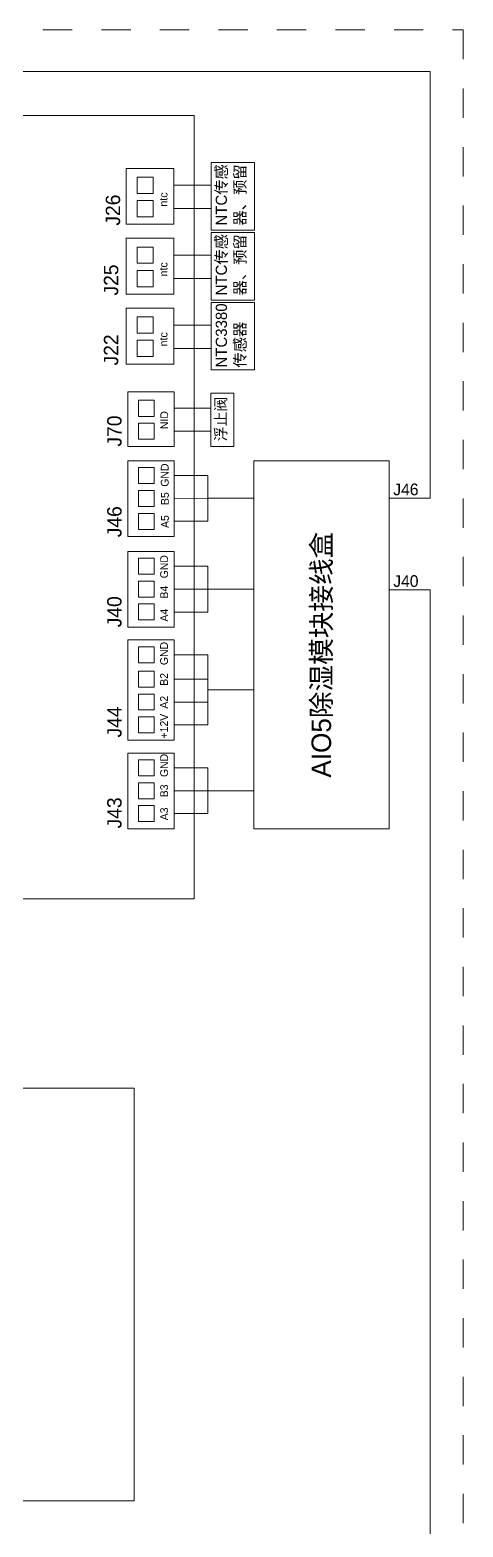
# Model space of a CAD drawing. Header units: millimetres. Extents: x 206 to 1899, y -454 to 296.
# Drawn here: x 676.9 to 721.3, y 142.9 to 296.3 of the extents above; entities that cross this region are included whole.
import ezdxf

# ---------------------------------------------------------------- set-up
doc = ezdxf.new("R2010")
doc.units = ezdxf.units.MM
doc.linetypes.add('HIDDEN', pattern=[0.2, 0.1, -0.1])
doc.layers.add('标注层', color=2, linetype='Continuous', lineweight=15)
doc.layers.add('细实线', color=7, linetype='Continuous', lineweight=15)
doc.styles.add('微软雅黑M', font='思源黑体M_1.ttf', dxfattribs={"height": 1})

msp = doc.modelspace()

# ---------------------------------------------------------------- linework, layer by layer
at = {"color": 3, "lineweight": 9}
for p, q in [((685.65, 287.53), (589.13, 287.53)), ((685.65, 287.53), (693.78, 287.53)), ((693.78, 207.27), (693.78, 287.53)), ((589.13, 207.27), (685.65, 207.27)), ((685.65, 207.27), (693.78, 207.27))]:
    msp.add_line(p, q, dxfattribs=at)
at = {"lineweight": 9}
for p, q in [((691.68, 280.4), (695.51, 280.4)), ((691.68, 278.01), (695.51, 278.01)), ((691.68, 273.24), (695.51, 273.24)), ((691.68, 270.84), (695.51, 270.84)), ((691.68, 266.07), (695.51, 266.07)), ((691.68, 263.68), (695.51, 263.68)), ((691.73, 257.54), (695.47, 257.54)), ((691.73, 255.21), (695.47, 255.21))]:
    msp.add_line(p, q, dxfattribs=at)
at = {"layer": '细实线', "lineweight": 9}
for p, q in [((569.98, 292.06), (717.96, 292.06)), ((717.96, 292.06), (717.96, 248.33)), ((691.73, 250.67), (695.17, 250.67)), ((695.17, 245.98), (695.17, 250.67)), ((695.17, 248.33), (691.73, 248.3)), ((695.17, 248.33), (699.9, 248.33)), ((717.96, 248.33), (713.77, 248.33)), ((691.73, 245.98), (695.17, 245.98)), ((691.73, 241.35), (695.17, 241.35)), ((695.17, 241.35), (695.17, 236.67)), ((691.73, 239.02), (695.17, 239.01)), ((695.17, 239.01), (699.9, 239)), ((717.96, 238.94), (713.77, 238.94)), ((717.96, 91.21), (717.96, 238.94)), ((691.73, 236.67), (695.17, 236.67)), ((691.73, 232.27), (695.17, 232.27)), ((695.17, 225.11), (695.17, 232.27)), ((691.73, 229.79), (695.17, 229.79)), ((695.17, 228.69), (699.9, 228.69)), ((691.73, 227.44), (695.17, 227.44)), ((691.73, 225.11), (695.17, 225.11)), ((691.73, 220.71), (695.17, 220.71)), ((695.17, 216.02), (695.17, 220.71)), ((695.17, 218.36), (691.73, 218.36)), ((695.17, 218.36), (699.9, 218.36)), ((691.73, 216.02), (695.17, 216.02))]:
    msp.add_line(p, q, dxfattribs=at)
at = {"layer": '细实线', "linetype": 'HIDDEN', "lineweight": 9, "ltscale": 30}
msp.add_lwpolyline([(474.26, 296.31), (721.34, 296.31), (721.34, 95.75), (474.26, 95.75)], close=True, dxfattribs=at)
at = {"layer": '细实线', "lineweight": 9}
for points in [[(695.51, 275.81), (695.51, 282.72), (699.94, 282.72), (699.94, 275.81)], [(686.81, 276.4), (686.81, 282.13), (691.68, 282.13), (691.68, 276.4)], [(687.93, 279.56), (687.93, 281.24), (689.58, 281.24), (689.58, 279.56)], [(687.93, 277.17), (687.93, 278.84), (689.58, 278.84), (689.58, 277.17)], [(686.81, 269.23), (686.81, 274.96), (691.68, 274.96), (691.68, 269.23)], [(695.51, 268.64), (695.51, 275.55), (699.94, 275.55), (699.94, 268.64)], [(687.93, 272.4), (687.93, 274.07), (689.58, 274.07), (689.58, 272.4)], [(687.93, 270), (687.93, 271.68), (689.58, 271.68), (689.58, 270)], [(686.81, 262.07), (686.81, 267.8), (691.68, 267.8), (691.68, 262.07)], [(695.51, 261.48), (695.51, 268.39), (699.94, 268.39), (699.94, 261.48)], [(687.93, 265.23), (687.93, 266.91), (689.58, 266.91), (689.58, 265.23)], [(687.93, 262.84), (687.93, 264.51), (689.58, 264.51), (689.58, 262.84)], [(686.98, 253.64), (686.98, 259.23), (691.73, 259.23), (691.73, 253.64)], [(688.07, 256.72), (688.07, 258.36), (689.68, 258.36), (689.68, 256.72)], [(695.47, 253.62), (695.47, 259.09), (697.83, 259.09), (697.83, 253.62)], [(688.07, 254.39), (688.07, 256.02), (689.68, 256.02), (689.68, 254.39)], [(686.98, 244.39), (686.98, 252.16), (691.73, 252.16), (691.73, 244.39)], [(699.9, 252.16), (713.77, 252.16), (713.77, 214.45), (699.9, 214.45)], [(688.07, 249.83), (688.07, 251.47), (689.68, 251.47), (689.68, 249.83)], [(688.07, 247.48), (688.07, 249.12), (689.68, 249.12), (689.68, 247.48)], [(688.07, 245.14), (688.07, 246.78), (689.68, 246.78), (689.68, 245.14)], [(686.98, 235.11), (686.98, 242.88), (691.73, 242.88), (691.73, 235.11)], [(688.07, 240.55), (688.07, 242.18), (689.68, 242.18), (689.68, 240.55)], [(688.07, 238.2), (688.07, 239.83), (689.68, 239.83), (689.68, 238.2)], [(688.07, 235.86), (688.07, 237.5), (689.68, 237.5), (689.68, 235.86)], [(686.98, 223.54), (686.98, 233.82), (691.73, 233.82), (691.73, 223.54)], [(688.07, 231.45), (688.07, 233.09), (689.68, 233.09), (689.68, 231.45)], [(688.07, 228.97), (688.07, 230.61), (689.68, 230.61), (689.68, 228.97)], [(688.07, 226.63), (688.07, 228.26), (689.68, 228.26), (689.68, 226.63)], [(688.07, 224.29), (688.07, 225.92), (689.68, 225.92), (689.68, 224.29)], [(686.98, 214.45), (686.98, 222.22), (691.73, 222.22), (691.73, 214.45)], [(688.07, 219.89), (688.07, 221.52), (689.68, 221.52), (689.68, 219.89)], [(688.07, 217.54), (688.07, 219.17), (689.68, 219.17), (689.68, 217.54)], [(688.07, 215.2), (688.07, 216.84), (689.68, 216.84), (689.68, 215.2)]]:
    msp.add_lwpolyline(points, close=True, dxfattribs=at)
at = {"layer": '细实线', "color": 3, "lineweight": 9}
msp.add_lwpolyline([(619.31, 187.88), (687.63, 187.88), (687.63, 145.6), (619.31, 145.6)], close=True, dxfattribs=at)

# ---------------------------------------------------------------- texts
at = {"layer": '标注层', "color": 0, "lineweight": 9, "style": '微软雅黑M'}
for s, p in [('GND', (691.08, 231.23)), ('B2', (691.08, 229.11)), ('A2', (691.08, 226.77)), ('+12V', (691.08, 223.71))]:
    msp.add_text(s, height=0.8, rotation=90, dxfattribs=at).set_placement(p)
at = {"layer": '标注层', "color": 0, "lineweight": 9, "attachment_point": 1, "rotation": 90, "style": '微软雅黑M'}
for s, width, gutter_width, insert, char_height in [('NTC传感\\P器、预留', 13.358, 28.69, (695.98, 276.27), 1.148), ('J26', 13.358, 28.69, (684.7, 276.26), 1.476), ('ntc', 2.9931, 28.69, (690.21, 278.21), 0.82), ('NTC传感\\P器、预留', 13.358, 28.69, (695.98, 269.11), 1.148), ('J25', 13.358, 28.69, (684.51, 269.1), 1.476), ('ntc', 2.9931, 28.69, (690.21, 271.05), 0.82), ('NTC3380\\P传感器', 13.358, 28.69, (695.98, 261.72), 1.148), ('J22', 13.358, 28.69, (684.51, 261.93), 1.476), ('ntc', 2.9931, 28.69, (690.21, 263.88), 0.82), ('浮止阀', 13.0358, 28, (695.93, 254.15), 1.12), ('J70', 13.358, 28.69, (684.85, 253.62), 1.476), ('NID', 2.9209, 28, (690.3, 255.41), 0.8), ('GND', 2.9209, 28, (690.35, 249.51), 0.8), ('B5', 2.9209, 28, (690.37, 247.63), 0.8), ('J46', 13.358, 28.69, (684.85, 244.33), 1.476), ('A5', 2.9209, 28, (690.37, 245.28), 0.8), ('GND', 2.9209, 28, (690.29, 240.12), 0.8), ('B4', 2.9209, 28, (690.29, 238.05), 0.8), ('J40 ', 13.358, 28.69, (684.85, 235.1), 1.476), ('A4', 2.9209, 28, (690.29, 235.69), 0.8), ('J44', 13.358, 28.69, (684.85, 223.81), 1.476), ('GND', 2.9209, 28, (690.29, 219.76), 0.8), ('B3', 2.9209, 28, (690.29, 217.69), 0.8), ('J43', 13.358, 28.69, (684.85, 214.49), 1.476), ('A3', 2.9209, 28, (690.29, 215.33), 0.8)]:
    msp.add_mtext_dynamic_manual_height_columns(s, width=width, gutter_width=gutter_width, heights=[0], dxfattribs=dict(at, insert=insert, char_height=char_height))
at = {"layer": '标注层', "color": 0, "lineweight": 9, "char_height": 1.2, "attachment_point": 1, "style": '微软雅黑M'}
for s, insert in [('J46', (714.18, 249.83)), ('J40', (714.18, 240.44))]:
    msp.add_mtext_dynamic_manual_height_columns(s, width=13.0358, gutter_width=28, heights=[0], dxfattribs=dict(at, insert=insert))
at = {"layer": '细实线', "lineweight": 9, "insert": (705.8, 219.7), "char_height": 2, "attachment_point": 1, "rotation": 90, "style": '微软雅黑M'}
msp.add_mtext_dynamic_manual_height_columns('AIO5除湿模块接线盒', width=28.451, gutter_width=4, heights=[0], dxfattribs=at)

doc.saveas('drawing.dxf')
